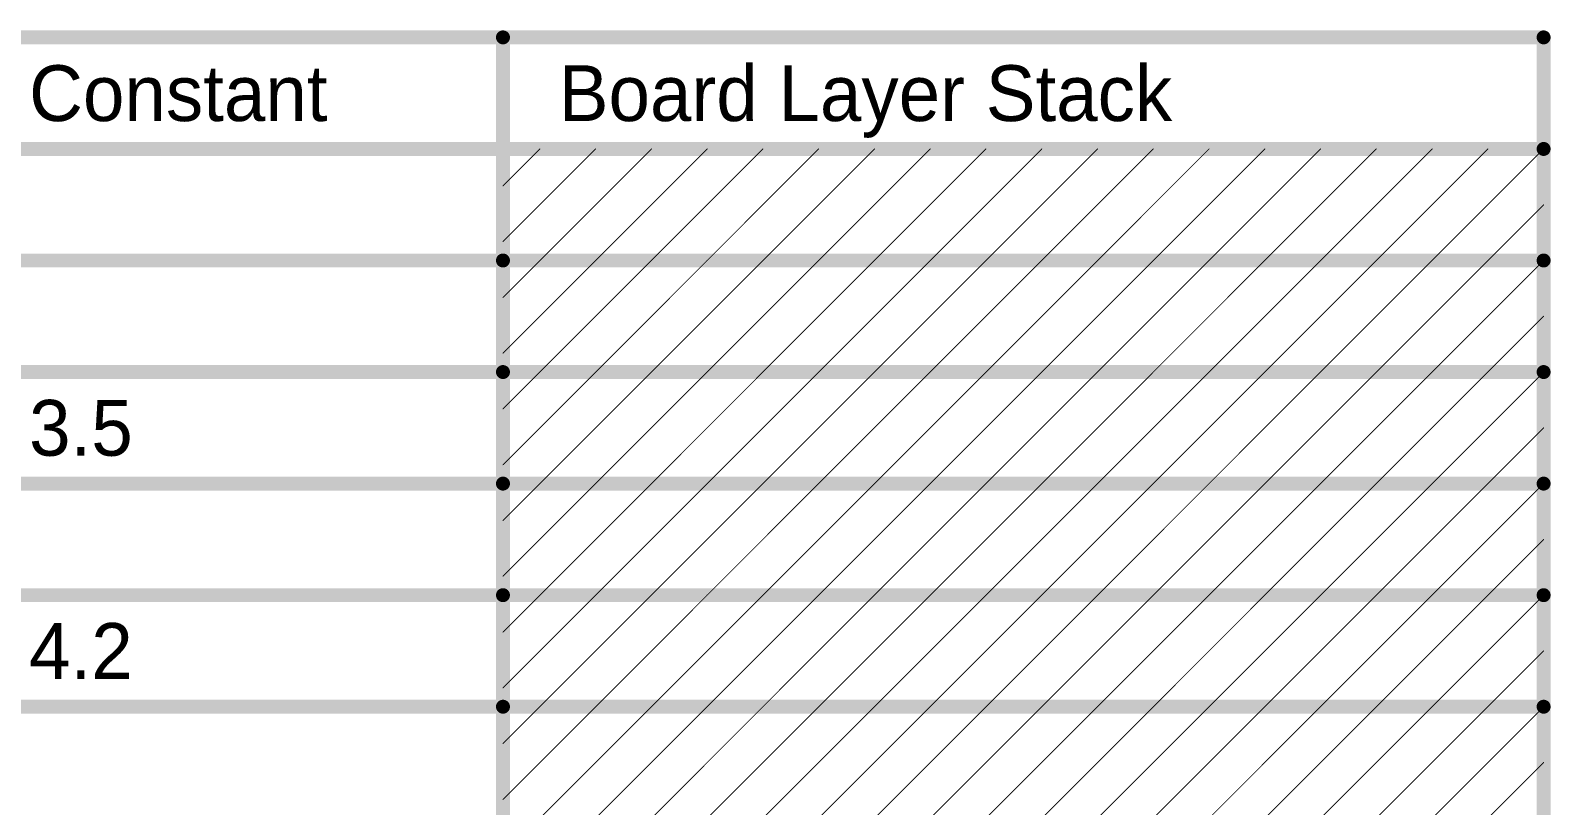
# Model space of a CAD drawing. Header units: millimetres. Extents: x 73 to 190, y 73 to 267.
# Drawn here: x 148.26 to 189.8, y 205.3 to 226.48 of the extents above; entities that cross this region are included whole.
import ezdxf

# ---------------------------------------------------------------- set-up
doc = ezdxf.new("R2010")
doc.units = ezdxf.units.MM
doc.layers.add('DrillDrawing', color=1, linetype='Continuous')

msp = doc.modelspace()

# ---------------------------------------------------------------- linework, layer by layer
at = {"layer": 'DrillDrawing'}
for points, const_width in [([(74.326, 226.286), (189.612, 226.286)], 0.381), ([(161.172, 183.614), (161.172, 226.286)], 0.381), ([(189.612, 183.614), (189.612, 226.286)], 0.381), ([(74.326, 223.238), (189.612, 223.238)], 0.381), ([(161.172, 220.706), (163.704, 223.238)], 0.0254), ([(161.172, 222.23), (162.18, 223.238)], 0.0254), ([(162.18, 220.19), (165.228, 223.238)], 0.0254), ([(163.704, 220.19), (166.752, 223.238)], 0.0254), ([(165.228, 220.19), (168.276, 223.238)], 0.0254), ([(166.752, 220.19), (169.8, 223.238)], 0.0254), ([(168.276, 220.19), (171.324, 223.238)], 0.0254), ([(169.8, 220.19), (172.848, 223.238)], 0.0254), ([(171.324, 220.19), (174.372, 223.238)], 0.0254), ([(172.848, 220.19), (175.896, 223.238)], 0.0254), ([(174.372, 220.19), (177.42, 223.238)], 0.0254), ([(175.896, 220.19), (178.944, 223.238)], 0.0254), ([(177.42, 220.19), (180.468, 223.238)], 0.0254), ([(178.944, 220.19), (181.992, 223.238)], 0.0254), ([(180.468, 220.19), (183.516, 223.238)], 0.0254), ([(181.992, 220.19), (185.04, 223.238)], 0.0254), ([(183.516, 220.19), (186.564, 223.238)], 0.0254), ([(185.04, 220.19), (188.088, 223.238)], 0.0254), ([(186.564, 220.19), (189.612, 223.238)], 0.0254), ([(188.088, 220.19), (189.612, 221.714)], 0.0254), ([(146.697, 220.19), (161.172, 220.19)], 0.381), ([(161.172, 220.19), (189.612, 220.19)], 0.381), ([(161.172, 217.658), (163.704, 220.19)], 0.0254), ([(161.172, 219.182), (162.18, 220.19)], 0.0254), ([(162.18, 217.142), (165.228, 220.19)], 0.0254), ([(163.704, 217.142), (166.752, 220.19)], 0.0254), ([(165.228, 217.142), (168.276, 220.19)], 0.0254), ([(166.752, 217.142), (169.8, 220.19)], 0.0254), ([(168.276, 217.142), (171.324, 220.19)], 0.0254), ([(169.8, 217.142), (172.848, 220.19)], 0.0254), ([(171.324, 217.142), (174.372, 220.19)], 0.0254), ([(172.848, 217.142), (175.896, 220.19)], 0.0254), ([(174.372, 217.142), (177.42, 220.19)], 0.0254), ([(175.896, 217.142), (178.944, 220.19)], 0.0254), ([(177.42, 217.142), (180.468, 220.19)], 0.0254), ([(178.944, 217.142), (181.992, 220.19)], 0.0254), ([(180.468, 217.142), (183.516, 220.19)], 0.0254), ([(181.992, 217.142), (185.04, 220.19)], 0.0254), ([(183.516, 217.142), (186.564, 220.19)], 0.0254), ([(185.04, 217.142), (188.088, 220.19)], 0.0254), ([(186.564, 217.142), (189.612, 220.19)], 0.0254), ([(188.088, 217.142), (189.612, 218.666)], 0.0254), ([(146.697, 217.142), (161.172, 217.142)], 0.381), ([(161.172, 217.142), (189.612, 217.142)], 0.381), ([(161.172, 214.61), (163.704, 217.142)], 0.0254), ([(161.172, 216.134), (162.18, 217.142)], 0.0254), ([(162.18, 214.094), (165.228, 217.142)], 0.0254), ([(163.704, 214.094), (166.752, 217.142)], 0.0254), ([(165.228, 214.094), (168.276, 217.142)], 0.0254), ([(166.752, 214.094), (169.8, 217.142)], 0.0254), ([(168.276, 214.094), (171.324, 217.142)], 0.0254), ([(169.8, 214.094), (172.848, 217.142)], 0.0254), ([(171.324, 214.094), (174.372, 217.142)], 0.0254), ([(172.848, 214.094), (175.896, 217.142)], 0.0254), ([(174.372, 214.094), (177.42, 217.142)], 0.0254), ([(175.896, 214.094), (178.944, 217.142)], 0.0254), ([(177.42, 214.094), (180.468, 217.142)], 0.0254), ([(178.944, 214.094), (181.992, 217.142)], 0.0254), ([(180.468, 214.094), (183.516, 217.142)], 0.0254), ([(181.992, 214.094), (185.04, 217.142)], 0.0254), ([(183.516, 214.094), (186.564, 217.142)], 0.0254), ([(185.04, 214.094), (188.088, 217.142)], 0.0254), ([(186.564, 214.094), (189.612, 217.142)], 0.0254), ([(188.088, 214.094), (189.612, 215.618)], 0.0254), ([(146.697, 214.094), (161.172, 214.094)], 0.381), ([(161.172, 214.094), (189.612, 214.094)], 0.381), ([(161.172, 211.562), (163.704, 214.094)], 0.0254), ([(161.172, 213.086), (162.18, 214.094)], 0.0254), ([(162.18, 211.046), (165.228, 214.094)], 0.0254), ([(163.704, 211.046), (166.752, 214.094)], 0.0254), ([(165.228, 211.046), (168.276, 214.094)], 0.0254), ([(166.752, 211.046), (169.8, 214.094)], 0.0254), ([(168.276, 211.046), (171.324, 214.094)], 0.0254), ([(169.8, 211.046), (172.848, 214.094)], 0.0254), ([(171.324, 211.046), (174.372, 214.094)], 0.0254), ([(172.848, 211.046), (175.896, 214.094)], 0.0254), ([(174.372, 211.046), (177.42, 214.094)], 0.0254), ([(175.896, 211.046), (178.944, 214.094)], 0.0254), ([(177.42, 211.046), (180.468, 214.094)], 0.0254), ([(178.944, 211.046), (181.992, 214.094)], 0.0254), ([(180.468, 211.046), (183.516, 214.094)], 0.0254), ([(181.992, 211.046), (185.04, 214.094)], 0.0254), ([(183.516, 211.046), (186.564, 214.094)], 0.0254), ([(185.04, 211.046), (188.088, 214.094)], 0.0254), ([(186.564, 211.046), (189.612, 214.094)], 0.0254), ([(188.088, 211.046), (189.612, 212.57)], 0.0254), ([(146.697, 211.046), (161.172, 211.046)], 0.381), ([(161.172, 211.046), (189.612, 211.046)], 0.381), ([(161.172, 208.514), (163.704, 211.046)], 0.0254), ([(161.172, 210.038), (162.18, 211.046)], 0.0254), ([(162.18, 207.998), (165.228, 211.046)], 0.0254), ([(163.704, 207.998), (166.752, 211.046)], 0.0254), ([(165.228, 207.998), (168.276, 211.046)], 0.0254), ([(166.752, 207.998), (169.8, 211.046)], 0.0254), ([(168.276, 207.998), (171.324, 211.046)], 0.0254), ([(169.8, 207.998), (172.848, 211.046)], 0.0254), ([(171.324, 207.998), (174.372, 211.046)], 0.0254), ([(172.848, 207.998), (175.896, 211.046)], 0.0254), ([(174.372, 207.998), (177.42, 211.046)], 0.0254), ([(175.896, 207.998), (178.944, 211.046)], 0.0254), ([(177.42, 207.998), (180.468, 211.046)], 0.0254), ([(178.944, 207.998), (181.992, 211.046)], 0.0254), ([(180.468, 207.998), (183.516, 211.046)], 0.0254), ([(181.992, 207.998), (185.04, 211.046)], 0.0254), ([(183.516, 207.998), (186.564, 211.046)], 0.0254), ([(185.04, 207.998), (188.088, 211.046)], 0.0254), ([(186.564, 207.998), (189.612, 211.046)], 0.0254), ([(188.088, 207.998), (189.612, 209.522)], 0.0254), ([(146.697, 207.998), (161.172, 207.998)], 0.381), ([(161.172, 207.998), (189.612, 207.998)], 0.381), ([(161.172, 205.466), (163.704, 207.998)], 0.0254), ([(161.172, 206.99), (162.18, 207.998)], 0.0254), ([(162.18, 204.95), (165.228, 207.998)], 0.0254), ([(163.704, 204.95), (166.752, 207.998)], 0.0254), ([(165.228, 204.95), (168.276, 207.998)], 0.0254), ([(166.752, 204.95), (169.8, 207.998)], 0.0254), ([(168.276, 204.95), (171.324, 207.998)], 0.0254), ([(169.8, 204.95), (172.848, 207.998)], 0.0254), ([(171.324, 204.95), (174.372, 207.998)], 0.0254), ([(172.848, 204.95), (175.896, 207.998)], 0.0254), ([(174.372, 204.95), (177.42, 207.998)], 0.0254), ([(175.896, 204.95), (178.944, 207.998)], 0.0254), ([(177.42, 204.95), (180.468, 207.998)], 0.0254), ([(178.944, 204.95), (181.992, 207.998)], 0.0254), ([(180.468, 204.95), (183.516, 207.998)], 0.0254), ([(181.992, 204.95), (185.04, 207.998)], 0.0254), ([(183.516, 204.95), (186.564, 207.998)], 0.0254), ([(185.04, 204.95), (188.088, 207.998)], 0.0254), ([(186.564, 204.95), (189.612, 207.998)], 0.0254), ([(188.088, 204.95), (189.612, 206.474)], 0.0254)]:
    msp.add_lwpolyline(points, dxfattribs=dict(at, const_width=const_width))
for points, const_width in [([(161.076, 226.286, 1), (161.267, 226.286, 1)], 0.191), ([(189.516, 226.286, 1), (189.707, 226.286, 1)], 0.191), ([(189.516, 226.286, 1), (189.707, 226.286, 1)], 0.191), ([(162.173, 223.238, 1), (162.186, 223.238, 1)], 0.0127), ([(163.697, 223.238, 1), (163.71, 223.238, 1)], 0.0127), ([(165.221, 223.238, 1), (165.234, 223.238, 1)], 0.0127), ([(166.745, 223.238, 1), (166.758, 223.238, 1)], 0.0127), ([(168.269, 223.238, 1), (168.282, 223.238, 1)], 0.0127), ([(169.793, 223.238, 1), (169.806, 223.238, 1)], 0.0127), ([(171.317, 223.238, 1), (171.33, 223.238, 1)], 0.0127), ([(172.841, 223.238, 1), (172.854, 223.238, 1)], 0.0127), ([(174.365, 223.238, 1), (174.378, 223.238, 1)], 0.0127), ([(175.889, 223.238, 1), (175.902, 223.238, 1)], 0.0127), ([(177.413, 223.238, 1), (177.426, 223.238, 1)], 0.0127), ([(178.937, 223.238, 1), (178.95, 223.238, 1)], 0.0127), ([(180.461, 223.238, 1), (180.474, 223.238, 1)], 0.0127), ([(181.985, 223.238, 1), (181.998, 223.238, 1)], 0.0127), ([(183.509, 223.238, 1), (183.522, 223.238, 1)], 0.0127), ([(185.033, 223.238, 1), (185.046, 223.238, 1)], 0.0127), ([(186.557, 223.238, 1), (186.57, 223.238, 1)], 0.0127), ([(188.081, 223.238, 1), (188.094, 223.238, 1)], 0.0127), ([(189.516, 223.238, 1), (189.707, 223.238, 1)], 0.191), ([(189.605, 223.238, 1), (189.618, 223.238, 1)], 0.0127), ([(161.165, 222.23, 1), (161.178, 222.23, 1)], 0.0127), ([(189.605, 221.714, 1), (189.618, 221.714, 1)], 0.0127), ([(161.165, 220.706, 1), (161.178, 220.706, 1)], 0.0127), ([(161.076, 220.19, 1), (161.267, 220.19, 1)], 0.191), ([(161.076, 220.19, 1), (161.267, 220.19, 1)], 0.191), ([(162.173, 220.19, 1), (162.186, 220.19, 1)], 0.0127), ([(162.173, 220.19, 1), (162.186, 220.19, 1)], 0.0127), ([(163.697, 220.19, 1), (163.71, 220.19, 1)], 0.0127), ([(163.697, 220.19, 1), (163.71, 220.19, 1)], 0.0127), ([(165.221, 220.19, 1), (165.234, 220.19, 1)], 0.0127), ([(165.221, 220.19, 1), (165.234, 220.19, 1)], 0.0127), ([(166.745, 220.19, 1), (166.758, 220.19, 1)], 0.0127), ([(166.745, 220.19, 1), (166.758, 220.19, 1)], 0.0127), ([(168.269, 220.19, 1), (168.282, 220.19, 1)], 0.0127), ([(168.269, 220.19, 1), (168.282, 220.19, 1)], 0.0127), ([(169.793, 220.19, 1), (169.806, 220.19, 1)], 0.0127), ([(169.793, 220.19, 1), (169.806, 220.19, 1)], 0.0127), ([(171.317, 220.19, 1), (171.33, 220.19, 1)], 0.0127), ([(171.317, 220.19, 1), (171.33, 220.19, 1)], 0.0127), ([(172.841, 220.19, 1), (172.854, 220.19, 1)], 0.0127), ([(172.841, 220.19, 1), (172.854, 220.19, 1)], 0.0127), ([(174.365, 220.19, 1), (174.378, 220.19, 1)], 0.0127), ([(174.365, 220.19, 1), (174.378, 220.19, 1)], 0.0127), ([(175.889, 220.19, 1), (175.902, 220.19, 1)], 0.0127), ([(175.889, 220.19, 1), (175.902, 220.19, 1)], 0.0127), ([(177.413, 220.19, 1), (177.426, 220.19, 1)], 0.0127), ([(177.413, 220.19, 1), (177.426, 220.19, 1)], 0.0127), ([(178.937, 220.19, 1), (178.95, 220.19, 1)], 0.0127), ([(178.937, 220.19, 1), (178.95, 220.19, 1)], 0.0127), ([(180.461, 220.19, 1), (180.474, 220.19, 1)], 0.0127), ([(180.461, 220.19, 1), (180.474, 220.19, 1)], 0.0127), ([(181.985, 220.19, 1), (181.998, 220.19, 1)], 0.0127), ([(181.985, 220.19, 1), (181.998, 220.19, 1)], 0.0127), ([(183.509, 220.19, 1), (183.522, 220.19, 1)], 0.0127), ([(183.509, 220.19, 1), (183.522, 220.19, 1)], 0.0127), ([(185.033, 220.19, 1), (185.046, 220.19, 1)], 0.0127), ([(185.033, 220.19, 1), (185.046, 220.19, 1)], 0.0127), ([(186.557, 220.19, 1), (186.57, 220.19, 1)], 0.0127), ([(186.557, 220.19, 1), (186.57, 220.19, 1)], 0.0127), ([(188.081, 220.19, 1), (188.094, 220.19, 1)], 0.0127), ([(188.081, 220.19, 1), (188.094, 220.19, 1)], 0.0127), ([(189.516, 220.19, 1), (189.707, 220.19, 1)], 0.191), ([(189.605, 220.19, 1), (189.618, 220.19, 1)], 0.0127), ([(161.165, 219.182, 1), (161.178, 219.182, 1)], 0.0127), ([(189.605, 218.666, 1), (189.618, 218.666, 1)], 0.0127), ([(161.076, 217.142, 1), (161.267, 217.142, 1)], 0.191), ([(161.076, 217.142, 1), (161.267, 217.142, 1)], 0.191), ([(161.165, 217.658, 1), (161.178, 217.658, 1)], 0.0127), ([(189.516, 217.142, 1), (189.707, 217.142, 1)], 0.191), ([(162.173, 217.142, 1), (162.186, 217.142, 1)], 0.0127), ([(162.173, 217.142, 1), (162.186, 217.142, 1)], 0.0127), ([(163.697, 217.142, 1), (163.71, 217.142, 1)], 0.0127), ([(163.697, 217.142, 1), (163.71, 217.142, 1)], 0.0127), ([(165.221, 217.142, 1), (165.234, 217.142, 1)], 0.0127), ([(165.221, 217.142, 1), (165.234, 217.142, 1)], 0.0127), ([(166.745, 217.142, 1), (166.758, 217.142, 1)], 0.0127), ([(166.745, 217.142, 1), (166.758, 217.142, 1)], 0.0127), ([(168.269, 217.142, 1), (168.282, 217.142, 1)], 0.0127), ([(168.269, 217.142, 1), (168.282, 217.142, 1)], 0.0127), ([(169.793, 217.142, 1), (169.806, 217.142, 1)], 0.0127), ([(169.793, 217.142, 1), (169.806, 217.142, 1)], 0.0127), ([(171.317, 217.142, 1), (171.33, 217.142, 1)], 0.0127), ([(171.317, 217.142, 1), (171.33, 217.142, 1)], 0.0127), ([(172.841, 217.142, 1), (172.854, 217.142, 1)], 0.0127), ([(172.841, 217.142, 1), (172.854, 217.142, 1)], 0.0127), ([(174.365, 217.142, 1), (174.378, 217.142, 1)], 0.0127), ([(174.365, 217.142, 1), (174.378, 217.142, 1)], 0.0127), ([(175.889, 217.142, 1), (175.902, 217.142, 1)], 0.0127), ([(175.889, 217.142, 1), (175.902, 217.142, 1)], 0.0127), ([(177.413, 217.142, 1), (177.426, 217.142, 1)], 0.0127), ([(177.413, 217.142, 1), (177.426, 217.142, 1)], 0.0127), ([(178.937, 217.142, 1), (178.95, 217.142, 1)], 0.0127), ([(178.937, 217.142, 1), (178.95, 217.142, 1)], 0.0127), ([(180.461, 217.142, 1), (180.474, 217.142, 1)], 0.0127), ([(180.461, 217.142, 1), (180.474, 217.142, 1)], 0.0127), ([(181.985, 217.142, 1), (181.998, 217.142, 1)], 0.0127), ([(181.985, 217.142, 1), (181.998, 217.142, 1)], 0.0127), ([(183.509, 217.142, 1), (183.522, 217.142, 1)], 0.0127), ([(183.509, 217.142, 1), (183.522, 217.142, 1)], 0.0127), ([(185.033, 217.142, 1), (185.046, 217.142, 1)], 0.0127), ([(185.033, 217.142, 1), (185.046, 217.142, 1)], 0.0127), ([(186.557, 217.142, 1), (186.57, 217.142, 1)], 0.0127), ([(186.557, 217.142, 1), (186.57, 217.142, 1)], 0.0127), ([(188.081, 217.142, 1), (188.094, 217.142, 1)], 0.0127), ([(188.081, 217.142, 1), (188.094, 217.142, 1)], 0.0127), ([(189.605, 217.142, 1), (189.618, 217.142, 1)], 0.0127), ([(161.165, 216.134, 1), (161.178, 216.134, 1)], 0.0127), ([(189.605, 215.618, 1), (189.618, 215.618, 1)], 0.0127), ([(161.165, 214.61, 1), (161.178, 214.61, 1)], 0.0127), ([(161.076, 214.094, 1), (161.267, 214.094, 1)], 0.191), ([(161.076, 214.094, 1), (161.267, 214.094, 1)], 0.191), ([(162.173, 214.094, 1), (162.186, 214.094, 1)], 0.0127), ([(162.173, 214.094, 1), (162.186, 214.094, 1)], 0.0127), ([(163.697, 214.094, 1), (163.71, 214.094, 1)], 0.0127), ([(163.697, 214.094, 1), (163.71, 214.094, 1)], 0.0127), ([(165.221, 214.094, 1), (165.234, 214.094, 1)], 0.0127), ([(165.221, 214.094, 1), (165.234, 214.094, 1)], 0.0127), ([(166.745, 214.094, 1), (166.758, 214.094, 1)], 0.0127), ([(166.745, 214.094, 1), (166.758, 214.094, 1)], 0.0127), ([(168.269, 214.094, 1), (168.282, 214.094, 1)], 0.0127), ([(168.269, 214.094, 1), (168.282, 214.094, 1)], 0.0127), ([(169.793, 214.094, 1), (169.806, 214.094, 1)], 0.0127), ([(169.793, 214.094, 1), (169.806, 214.094, 1)], 0.0127), ([(171.317, 214.094, 1), (171.33, 214.094, 1)], 0.0127), ([(171.317, 214.094, 1), (171.33, 214.094, 1)], 0.0127), ([(172.841, 214.094, 1), (172.854, 214.094, 1)], 0.0127), ([(172.841, 214.094, 1), (172.854, 214.094, 1)], 0.0127), ([(174.365, 214.094, 1), (174.378, 214.094, 1)], 0.0127), ([(174.365, 214.094, 1), (174.378, 214.094, 1)], 0.0127), ([(175.889, 214.094, 1), (175.902, 214.094, 1)], 0.0127), ([(175.889, 214.094, 1), (175.902, 214.094, 1)], 0.0127), ([(177.413, 214.094, 1), (177.426, 214.094, 1)], 0.0127), ([(177.413, 214.094, 1), (177.426, 214.094, 1)], 0.0127), ([(178.937, 214.094, 1), (178.95, 214.094, 1)], 0.0127), ([(178.937, 214.094, 1), (178.95, 214.094, 1)], 0.0127), ([(180.461, 214.094, 1), (180.474, 214.094, 1)], 0.0127), ([(180.461, 214.094, 1), (180.474, 214.094, 1)], 0.0127), ([(181.985, 214.094, 1), (181.998, 214.094, 1)], 0.0127), ([(181.985, 214.094, 1), (181.998, 214.094, 1)], 0.0127), ([(183.509, 214.094, 1), (183.522, 214.094, 1)], 0.0127), ([(183.509, 214.094, 1), (183.522, 214.094, 1)], 0.0127), ([(185.033, 214.094, 1), (185.046, 214.094, 1)], 0.0127), ([(185.033, 214.094, 1), (185.046, 214.094, 1)], 0.0127), ([(186.557, 214.094, 1), (186.57, 214.094, 1)], 0.0127), ([(186.557, 214.094, 1), (186.57, 214.094, 1)], 0.0127), ([(188.081, 214.094, 1), (188.094, 214.094, 1)], 0.0127), ([(188.081, 214.094, 1), (188.094, 214.094, 1)], 0.0127), ([(189.516, 214.094, 1), (189.707, 214.094, 1)], 0.191), ([(189.605, 214.094, 1), (189.618, 214.094, 1)], 0.0127), ([(161.165, 213.086, 1), (161.178, 213.086, 1)], 0.0127), ([(189.605, 212.57, 1), (189.618, 212.57, 1)], 0.0127), ([(161.165, 211.562, 1), (161.178, 211.562, 1)], 0.0127), ([(161.076, 211.046, 1), (161.267, 211.046, 1)], 0.191), ([(161.076, 211.046, 1), (161.267, 211.046, 1)], 0.191), ([(162.173, 211.046, 1), (162.186, 211.046, 1)], 0.0127), ([(162.173, 211.046, 1), (162.186, 211.046, 1)], 0.0127), ([(163.697, 211.046, 1), (163.71, 211.046, 1)], 0.0127), ([(163.697, 211.046, 1), (163.71, 211.046, 1)], 0.0127), ([(165.221, 211.046, 1), (165.234, 211.046, 1)], 0.0127), ([(165.221, 211.046, 1), (165.234, 211.046, 1)], 0.0127), ([(166.745, 211.046, 1), (166.758, 211.046, 1)], 0.0127), ([(166.745, 211.046, 1), (166.758, 211.046, 1)], 0.0127), ([(168.269, 211.046, 1), (168.282, 211.046, 1)], 0.0127), ([(168.269, 211.046, 1), (168.282, 211.046, 1)], 0.0127), ([(169.793, 211.046, 1), (169.806, 211.046, 1)], 0.0127), ([(169.793, 211.046, 1), (169.806, 211.046, 1)], 0.0127), ([(171.317, 211.046, 1), (171.33, 211.046, 1)], 0.0127), ([(171.317, 211.046, 1), (171.33, 211.046, 1)], 0.0127), ([(172.841, 211.046, 1), (172.854, 211.046, 1)], 0.0127), ([(172.841, 211.046, 1), (172.854, 211.046, 1)], 0.0127), ([(174.365, 211.046, 1), (174.378, 211.046, 1)], 0.0127), ([(174.365, 211.046, 1), (174.378, 211.046, 1)], 0.0127), ([(175.889, 211.046, 1), (175.902, 211.046, 1)], 0.0127), ([(175.889, 211.046, 1), (175.902, 211.046, 1)], 0.0127), ([(177.413, 211.046, 1), (177.426, 211.046, 1)], 0.0127), ([(177.413, 211.046, 1), (177.426, 211.046, 1)], 0.0127), ([(178.937, 211.046, 1), (178.95, 211.046, 1)], 0.0127), ([(178.937, 211.046, 1), (178.95, 211.046, 1)], 0.0127), ([(180.461, 211.046, 1), (180.474, 211.046, 1)], 0.0127), ([(180.461, 211.046, 1), (180.474, 211.046, 1)], 0.0127), ([(181.985, 211.046, 1), (181.998, 211.046, 1)], 0.0127), ([(181.985, 211.046, 1), (181.998, 211.046, 1)], 0.0127), ([(183.509, 211.046, 1), (183.522, 211.046, 1)], 0.0127), ([(183.509, 211.046, 1), (183.522, 211.046, 1)], 0.0127), ([(185.033, 211.046, 1), (185.046, 211.046, 1)], 0.0127), ([(185.033, 211.046, 1), (185.046, 211.046, 1)], 0.0127), ([(186.557, 211.046, 1), (186.57, 211.046, 1)], 0.0127), ([(186.557, 211.046, 1), (186.57, 211.046, 1)], 0.0127), ([(188.081, 211.046, 1), (188.094, 211.046, 1)], 0.0127), ([(188.081, 211.046, 1), (188.094, 211.046, 1)], 0.0127), ([(189.516, 211.046, 1), (189.707, 211.046, 1)], 0.191), ([(189.605, 211.046, 1), (189.618, 211.046, 1)], 0.0127), ([(161.165, 210.038, 1), (161.178, 210.038, 1)], 0.0127), ([(189.605, 209.522, 1), (189.618, 209.522, 1)], 0.0127), ([(161.076, 207.998, 1), (161.267, 207.998, 1)], 0.191), ([(161.076, 207.998, 1), (161.267, 207.998, 1)], 0.191), ([(161.165, 208.514, 1), (161.178, 208.514, 1)], 0.0127), ([(189.516, 207.998, 1), (189.707, 207.998, 1)], 0.191), ([(162.173, 207.998, 1), (162.186, 207.998, 1)], 0.0127), ([(162.173, 207.998, 1), (162.186, 207.998, 1)], 0.0127), ([(163.697, 207.998, 1), (163.71, 207.998, 1)], 0.0127), ([(163.697, 207.998, 1), (163.71, 207.998, 1)], 0.0127), ([(165.221, 207.998, 1), (165.234, 207.998, 1)], 0.0127), ([(165.221, 207.998, 1), (165.234, 207.998, 1)], 0.0127), ([(166.745, 207.998, 1), (166.758, 207.998, 1)], 0.0127), ([(166.745, 207.998, 1), (166.758, 207.998, 1)], 0.0127), ([(168.269, 207.998, 1), (168.282, 207.998, 1)], 0.0127), ([(168.269, 207.998, 1), (168.282, 207.998, 1)], 0.0127), ([(169.793, 207.998, 1), (169.806, 207.998, 1)], 0.0127), ([(169.793, 207.998, 1), (169.806, 207.998, 1)], 0.0127), ([(171.317, 207.998, 1), (171.33, 207.998, 1)], 0.0127), ([(171.317, 207.998, 1), (171.33, 207.998, 1)], 0.0127), ([(172.841, 207.998, 1), (172.854, 207.998, 1)], 0.0127), ([(172.841, 207.998, 1), (172.854, 207.998, 1)], 0.0127), ([(174.365, 207.998, 1), (174.378, 207.998, 1)], 0.0127), ([(174.365, 207.998, 1), (174.378, 207.998, 1)], 0.0127), ([(175.889, 207.998, 1), (175.902, 207.998, 1)], 0.0127), ([(175.889, 207.998, 1), (175.902, 207.998, 1)], 0.0127), ([(177.413, 207.998, 1), (177.426, 207.998, 1)], 0.0127), ([(177.413, 207.998, 1), (177.426, 207.998, 1)], 0.0127), ([(178.937, 207.998, 1), (178.95, 207.998, 1)], 0.0127), ([(178.937, 207.998, 1), (178.95, 207.998, 1)], 0.0127), ([(180.461, 207.998, 1), (180.474, 207.998, 1)], 0.0127), ([(180.461, 207.998, 1), (180.474, 207.998, 1)], 0.0127), ([(181.985, 207.998, 1), (181.998, 207.998, 1)], 0.0127), ([(181.985, 207.998, 1), (181.998, 207.998, 1)], 0.0127), ([(183.509, 207.998, 1), (183.522, 207.998, 1)], 0.0127), ([(183.509, 207.998, 1), (183.522, 207.998, 1)], 0.0127), ([(185.033, 207.998, 1), (185.046, 207.998, 1)], 0.0127), ([(185.033, 207.998, 1), (185.046, 207.998, 1)], 0.0127), ([(186.557, 207.998, 1), (186.57, 207.998, 1)], 0.0127), ([(186.557, 207.998, 1), (186.57, 207.998, 1)], 0.0127), ([(188.081, 207.998, 1), (188.094, 207.998, 1)], 0.0127), ([(188.081, 207.998, 1), (188.094, 207.998, 1)], 0.0127), ([(189.605, 207.998, 1), (189.618, 207.998, 1)], 0.0127), ([(161.165, 206.99, 1), (161.178, 206.99, 1)], 0.0127), ([(189.605, 206.474, 1), (189.618, 206.474, 1)], 0.0127), ([(161.165, 205.466, 1), (161.178, 205.466, 1)], 0.0127)]:
    msp.add_lwpolyline(points, format="xyb", close=True, dxfattribs=dict(at, const_width=const_width))

# ---------------------------------------------------------------- texts
for s, p in [('Board Layer Stack', (162.696, 224)), ('Constant', (148.221, 224)), ('3.5', (148.221, 214.856)), ('4.2', (148.221, 208.76))]:
    msp.add_text(s, height=1.524, dxfattribs=at).set_placement(p)

doc.saveas('drawing.dxf')
